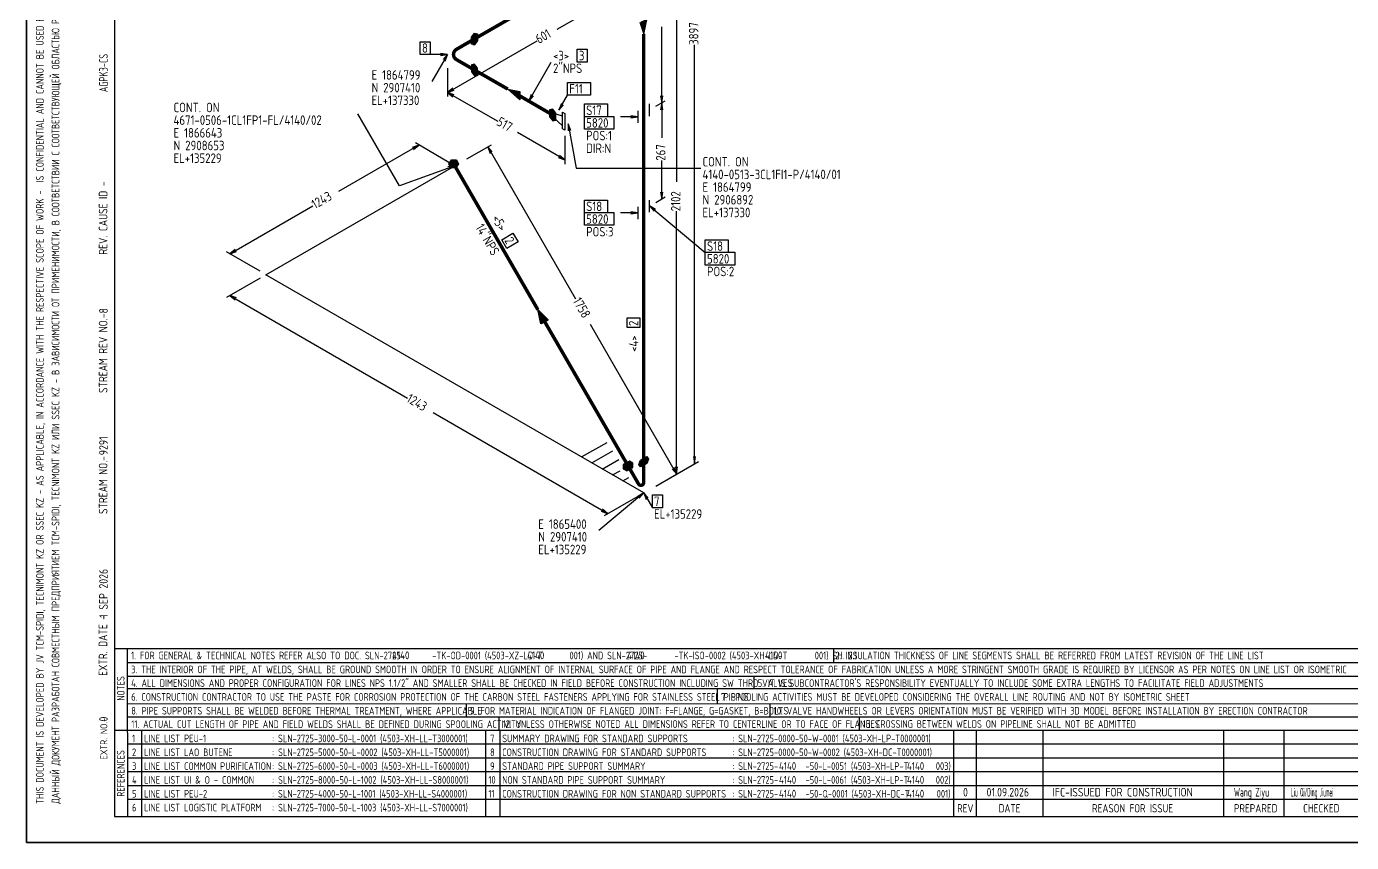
# Model space of a CAD drawing. Extents: x 0 to 594, y 0 to 420.
# Drawn here: x 0 to 383, y 0 to 236 of the extents above; entities that cross this region are included whole.
import ezdxf

# ---------------------------------------------------------------- set-up
doc = ezdxf.new("R2010")
doc.units = 0
doc.header["$MEASUREMENT"] = 0
doc.linetypes.add('BORDER_2012_SLN$0$8001.Solid', pattern=[0])
for name, color, linetype, lineweight in [('BORDER_2012_SLN$0$BG_01', 7, 'BORDER_2012_SLN$0$8001.Solid', 25), ('BORDER_2012_SLN$0$BG_02', 7, 'BORDER_2012_SLN$0$8001.Solid', 25), ('BORDER_2012_SLN$0$BG_Level_1', 7, 'BORDER_2012_SLN$0$8001.Solid', 25), ('BORDER_2012_SLN$0$Level_1', 7, 'BORDER_2012_SLN$0$8001.Solid', 25), ('BORDER_2012_SLN$0$Level_18', 7, 'BORDER_2012_SLN$0$8001.Solid', 25)]:
    doc.layers.add(name, color=color, linetype=linetype, lineweight=lineweight)
doc.layers.add('GT_1', color=7, linetype='Continuous')
doc.styles.add('BORDER_2012_SLN$0$GOST type A', font='GOST type A')
doc.styles.add('HTX1', font='GOSTtypeA.ttf')

# ---------------------------------------------------------------- blocks, each defined once
blk = doc.blocks.new('BORDER_2012_SLN')
at = {"layer": 'BORDER_2012_SLN$0$BG_Level_1', "color": 7, "lineweight": -3}
for p, q in [((402.7, 56), (25.4, 56)), ((29.11, 56), (29.22, 7.5)), ((233.25, 56), (233.24, 52)), ((402.7, 52), (29.1, 52)), ((402.7, 47.99), (29.16, 48.01)), ((210.22, 48), (210.22, 44.42)), ((402.7, 44.41), (29.17, 44.42)), ((199.61, 44.42), (199.61, 40.02)), ((402.7, 39.96), (29.15, 40.07)), ((127.1, 40.04), (127.1, 36.23)), ((214.87, 40.02), (214.87, 36.23)), ((136.5, 36.23), (136.5, 32.43)), ((240.64, 36.23), (240.64, 32.43)), ((33.22, 32.43), (33.22, 7.59)), ((132.63, 32.43), (132.63, 7.6)), ((136.8, 32.43), (136.8, 7.59))]:
    blk.add_line(p, q, dxfattribs=at)
at = {"layer": 'BORDER_2012_SLN$0$Level_1', "color": 7, "lineweight": -3}
for p, q in [((25.4, 412.5), (25.4, 7.5)), ((402.7, 36.23), (29.15, 36.23)), ((402.7, 32.43), (25.4, 32.43)), ((267.9, 32.43), (267.91, 7.5)), ((274.59, 7.5), (274.59, 32.43)), ((293.91, 7.5), (293.91, 32.43)), ((346.11, 7.5), (346.11, 32.43)), ((363.55, 7.5), (363.55, 32.43)), ((402.7, 28.43), (29.17, 28.43)), ((402.7, 24.43), (29.18, 24.43)), ((402.7, 20.43), (29.19, 20.43)), ((402.7, 16.43), (29.2, 16.43)), ((402.7, 12.43), (29.2, 12.43)), ((25.4, 7.5), (588.6, 7.5))]:
    blk.add_line(p, q, dxfattribs=at)
at = {"layer": 'BORDER_2012_SLN$0$Level_18', "color": 7, "lineweight": -3, "flags": 128}
blk.add_lwpolyline([(0, 0), (0, 420), (594, 420), (594, 0)], close=True, dxfattribs=at)
at = {"color": 7, "char_height": 2.2, "attachment_point": 1, "style": 'BORDER_2012_SLN$0$GOST type A'}
for s, insert in [('{\\l\\fGOST type A|b0|i0;\\T1;1}', (30.5, 31.2)), ('{\\l\\fGOST type A|b0|i0;\\T1;: SLN-2725-3000-50-L-0001 (4503-XH-LL-T3000001)}', (71, 31.2)), ('{\\l\\fGOST type A|b0|i0;\\T1;7}', (134, 31.2)), ('{\\l\\fGOST type A|b0|i0;\\T1;SUMMARY DRAWING FOR STANDARD SUPPORTS}', (137.5, 31.2)), ('{\\l\\fGOST type A|b0|i0;\\T1;: SLN-2725-0000-50-W-0001 (4503-XH-LP-T0000001)}', (204, 31.2)), ('{\\l\\fGOST type A|b0|i0;\\T1;2}', (30.5, 27.2)), ('{\\l\\fGOST type A|b0|i0;\\T1;LINE LIST LAO BUTENE}', (34, 27.2)), ('{\\l\\fGOST type A|b0|i0;\\T1;: SLN-2725-5000-50-L-0002 (4503-XH-LL-T5000001)}', (71, 27.2)), ('{\\l\\fGOST type A|b0|i0;\\T1;8}', (134, 27.2)), ('{\\l\\fGOST type A|b0|i0;\\T1;CONSTRUCTION DRAWING FOR STANDARD SUPPORTS}', (137.5, 27.2)), ('{\\l\\fGOST type A|b0|i0;\\T1;: SLN-2725-0000-50-W-0002 (4503-XH-DC-T0000001)}', (204, 27.2)), ('{\\l\\fGOST type A|b0|i0;\\T1;3}', (30.5, 23.2)), ('{\\l\\fGOST type A|b0|i0;\\T1;LINE LIST COMMON PURIFICATION}', (34, 23.2)), ('{\\l\\fGOST type A|b0|i0;\\T1;: SLN-2725-6000-50-L-0003 (4503-XH-LL-T6000001)}', (71, 23.2)), ('{\\l\\fGOST type A|b0|i0;\\T1;9}', (134, 23.2)), ('{\\C256;STANDARD PIPE SUPPORT SUMMARY}', (137.5, 23.2)), ('{\\fGOST type A|b0|i0|c0|p34;: SLN-2725-       -50-L-0051 (4503-XH-LP-T       003)}', (204, 23.2)), ('{\\l\\fGOST type A|b0|i0;\\T1;4}', (30.5, 19.2)), ('{\\l\\fGOST type A|b0|i0;\\T1;LINE LIST UI & O - COMMON}', (34, 19.2)), ('{\\l\\fGOST type A|b0|i0;\\T1;: SLN-2725-8000-50-L-1002 (4503-XH-LL-S8000001)}', (71, 19.2)), ('{\\l\\fGOST type A|b0|i0;\\T1;10}', (133.5, 19.2)), ('{\\l\\fGOST type A|b0|i0;\\T1;NON STANDARD PIPE SUPPORT SUMMARY}', (137.5, 19.2)), ('{\\fGOST type A|b0|i0|c0|p34;: SLN-2725-       -50-L-0061 (4503-XH-LP-T       002)}', (204, 19.2)), ('{\\l\\fGOST type A|b0|i0;\\T1;: SLN-2725-4000-50-L-1001 (4503-XH-LL-S4000001)}', (71, 15.2)), ('{\\fGOST type A|b0|i0|c0|p34;: SLN-2725-       -50-Q-0001 (4503-XH-DC-T       001)}', (204, 15.2)), ('{\\l\\fGOST type A|b0|i0;\\T1;5}', (30.5, 15.2)), ('{\\l\\fGOST type A|b0|i0;\\T1;LINE LIST PEU-2}', (34, 15.2)), ('{\\l\\fGOST type A|b0|i0;\\T1;11}', (133.5, 15.2)), ('{\\C256;CONSTRUCTION DRAWING FOR NON STANDARD SUPPORTS}', (137.5, 15.2)), ('{\\l\\fGOST type A|b0|i0;\\T1;6}', (30.5, 11.2)), ('{\\l\\fGOST type A|b0|i0;\\T1;LINE LIST LOGISTIC PLATFORM}', (34, 11.2)), ('{\\l\\fGOST type A|b0|i0;\\T1;: SLN-2725-7000-50-L-1003 (4503-XH-LL-S7000001)}', (71, 11.2))]:
    blk.add_mtext(s, dxfattribs=dict(at, insert=insert))
at = {"layer": 'BORDER_2012_SLN$0$BG_01', "color": 7, "attachment_point": 1, "rotation": 90, "style": 'BORDER_2012_SLN$0$GOST type A'}
for s, insert, char_height in [('{\\fGOST type A|b0|i0|c134|p34;\\W1.01;ДАННЫЙ ДОКУМЕНТ РАЗРАБОТАН СОВМЕСТНЫМ ПРЕДПРИЯТИЕМ \\fGOST type A|b0|i0|c0|p34;TCM-SPIDI, TECNIMONT KZ \\fGOST type A|b0|i0|c134|p34;ИЛИ \\fGOST type A|b0|i0|c0|p34;SSEC KZ - \\fGOST type A|b0|i0|c134|p34;В ЗАВИСИМОСТИ ОТ ПРИМЕНИМОСТИ\\fGOST type A|b0|i0|c0|p34;, \\fGOST type A|b0|i0|c134|p34;В СООТВЕТСТВИИ С СООТВЕТСТВУЮЩЕЙ ОБЛАСТЬЮ РАБОТ\\fGOST type A|b0|i0|c0|p34;. \\fGOST type A|b0|i0|c134|p34;ЯВЛЯЕТСЯ КОНФИДЕНЦИАЛЬНЫМ И НЕ МОЖЕТ БЫТЬ ИСПОЛЬЗОВАН ДРУГИМИ ЛИЦАМИ ДЛЯ КАКИХ\\fGOST type A|b0|i0|c0|p34;-\\fGOST type A|b0|i0|c134|p34;ЛИБО ЦЕЛЕЙ\\fGOST type A|b0|i0|c0|p34;, \\fGOST type A|b0|i0|c134|p34;КРОМЕ ПРОЕКТА \\fGOST type A|b0|i0|c0|p34;SILLENO.}', (7.3, 11.21), 2.2), ('{\\l\\fGOST type A|b0|i0;\\T1;EXTR. DATE -}', (20.86, 48.18), 2.5), ('{\\l\\fGOST type A|b0|i0;\\T1;EXTR. NO.-}', (21.36, 24.02), 2)]:
    blk.add_mtext(s, dxfattribs=dict(at, insert=insert, char_height=char_height))
at = {"layer": 'BORDER_2012_SLN$0$BG_01', "color": 7, "insert": (2.76, 11.2), "char_height": 2.2, "attachment_point": 1, "rotation": 90, "line_spacing_factor": 1.090909, "style": 'BORDER_2012_SLN$0$GOST type A'}
blk.add_mtext('{\\fGOST type A|b0|i0|c0|p34;\\W1.01;THIS DOCUMENT IS DEVELOPED BY JV TCM-SPIDI, TECNIMONT KZ OR SSEC KZ - AS APPLICABLE, IN ACCORDANCE WITH THE RESPECTIVE SCOPE OF WORK -  IS CONFIDENTIAL AND CANNOT BE USED BY OTHERS FOR ANY PURPOSE OTHER THAN THE SILLENO PROJECT}', dxfattribs=at)
at = {"layer": 'BORDER_2012_SLN$0$BG_02', "color": 7, "char_height": 2.5, "attachment_point": 1, "rotation": 90, "style": 'BORDER_2012_SLN$0$GOST type A'}
for s, insert in [('{\\l\\fGOST type A|b0|i0;\\T1;REV. CAUSE ID - }', (20.9, 170)), ('{\\l\\fGOST type A|b0|i0;\\T1;STREAM REV NO.-}', (20.9, 130)), ('{\\l\\fGOST type A|b0|i0;\\T1;STREAM NO.-}', (20.9, 95))]:
    blk.add_mtext(s, dxfattribs=dict(at, insert=insert))
at = {"layer": 'BORDER_2012_SLN$0$BG_Level_1', "color": 7, "attachment_point": 1, "style": 'BORDER_2012_SLN$0$GOST type A'}
for s, insert, char_height in [('{\\fGOST type A|b0|i0|c0|p34;\\C256; 1. FOR GENERAL & TECHNICAL NOTES REFER ALSO TO DOC. SLN-2725-       -TK-OD-0001 (4503-XZ-LD-T       001) AND SLN-2725-       -TK-ISO-0002 (4503-XH-LD-T       001) SH. 2.1}', (29.11, 55.19), 2.2), ('{\\fGOST type A|b0|i0|c0|p34;\\C256;2. INSULATION THICKNESS OF LINE SEGMENTS SHALL BE REFERRED FROM LATEST REVISION OF THE LINE LIST}', (233.84, 55.19), 2.2), ('{\\fGOST type A|b0|i0|c0|p34;\\C256; 3. THE INTERIOR OF THE PIPE, AT WELDS, SHALL BE GROUND SMOOTH IN ORDER TO ENSURE ALIGNMENT OF INTERNAL SURFACE OF PIPE AND FLANGE AND RESPECT TOLERANCE OF FABRICATION UNLESS A MORE STRINGENT SMOOTH GRADE IS REQUIRED BY LICENSOR AS PER NOTES ON LINE LIST OR ISOMETRIC}', (29.12, 51.15), 2.2), ('{\\fGOST type A|b0|i0|c0|p34;\\C256; 4. ALL DIMENSIONS AND PROPER CONFIGURATION FOR LINES NPS 1.1/2" AND SMALLER SHALL BE CHECKED IN FIELD BEFORE CONSTRUCTION INCLUDING SW THRD VALVES}', (29.13, 47.2), 2.2), ("{\\C256; 5. IT IS SUBCONTRACTOR'S RESPONSIBILITY EVENTUALLY TO INCLUDE SOME EXTRA LENGTHS TO FACILITATE FIELD ADJUSTMENTS}", (210.22, 47.2), 2.2), ('{\\C256; 6. CONSTRUCTION CONTRACTOR TO USE THE PASTE FOR CORROSION PROTECTION OF THE CARBON STEEL FASTENERS APPLYING FOR STAINLESS STEEL PIPING}', (29.14, 43.2), 2.2), ('{\\C256; 7. SPOOLING ACTIVITIES MUST BE DEVELOPED CONSIDERING THE OVERALL LINE ROUTING AND NOT BY ISOMETRIC SHEET}', (199.61, 43.2), 2.2), ('{\\C256; 8. PIPE SUPPORTS SHALL BE WELDED BEFORE THERMAL TREATMENT, WHERE APPLICABLE}', (29.15, 39.2), 2.2), ('{\\C256; 9. FOR MATERIAL INDICATION OF FLANGED JOINT: F=FLANGE, G=GASKET, B=BOLTS}', (127.1, 39.2), 2.2), ('{\\C256; 10. VALVE HANDWHEELS OR LEVERS ORIENTATION MUST BE VERIFIED WITH 3D MODEL BEFORE INSTALLATION BY ERECTION CONTRACTOR}', (214.87, 39.2), 2.2), ('{\\C256; 11. ACTUAL CUT LENGTH OF PIPE AND FIELD WELDS SHALL BE DEFINED DURING SPOOLING ACTIVITY}', (29.16, 35.32), 2.2), ('{\\C256; 12. UNLESS OTHERWISE NOTED ALL DIMENSIONS REFER TO CENTERLINE OR TO FACE OF FLANGES}', (136.5, 35.35), 2.2), ('{\\C256; 13. CROSSING BETWEEN WELDS ON PIPELINE SHALL NOT BE ADMITTED}', (240.64, 35.38), 2.2), ('{\\l\\fGOST type A|b0|i0;\\T1;LINE LIST PEU-1}', (34, 31.2), 2.2), ('{\\l\\fGOST type A|b0|i0;\\T1;REV}', (269, 11.1), 2.4), ('{\\l\\fGOST type A|b0|i0;\\T1;DATE}', (281, 11.1), 2.4), ('{\\l\\fGOST type A|b0|i0;\\T1;REASON FOR ISSUE}', (308, 11.1), 2.4), ('{\\l\\fGOST type A|b0|i0;\\T1;PREPARED}', (349, 11.1), 2.4), ('{\\l\\fGOST type A|b0|i0;\\T1;CHECKED}', (369, 11.1), 2.4)]:
    blk.add_mtext(s, dxfattribs=dict(at, insert=insert, char_height=char_height))
at = {"layer": 'BORDER_2012_SLN$0$BG_Level_1', "color": 7, "char_height": 2.2, "attachment_point": 1, "rotation": 90, "style": 'BORDER_2012_SLN$0$GOST type A'}
for s, insert in [('{\\l\\fGOST type A|b0|i0;\\T1;NOTES}', (26.15, 40.99)), ('{\\l\\fGOST type A|b0|i0;\\T1;REFERENCES}', (26.15, 13.23))]:
    blk.add_mtext(s, dxfattribs=dict(at, insert=insert))

msp = doc.modelspace()

# ---------------------------------------------------------------- linework, layer by layer
at = {"layer": 'GT_1', "flags": 128}
for points in [[(0, 0), (594, 0), (594, 420), (0, 420), (0, 0)], [(187.9, 266.1), (187.9, 191.1)], [(178.4, 249.6), (153.3, 235.1)], [(177.3, 237.2), (178.4, 233.8), (179.4, 238.4)], [(177.4, 237.2), (178.4, 234.2), (179.3, 238.3)], [(177.6, 237.3), (178.4, 234.6), (179.2, 238.2)], [(177.7, 237.4), (178.4, 235), (179, 238.2)], [(177.8, 237.5), (178.4, 235.4), (178.9, 238.1)], [(178, 237.6), (178.4, 235.8), (178.7, 238)], [(178.4, 237.8), (178.4, 233.8)], [(128.6, 232.9), (129.5, 234.1), (130.4, 233.9), (130.4, 231.9), (129.5, 230.7), (128.6, 230.9), (128.6, 232.9)], [(129.275, 233.8), (130.4, 233.8)], [(129.425, 234), (129.95, 234)], [(183.6, 213.9), (183.6, 235.9)], [(113.8, 231.6), (116.7, 231.6), (116.7, 227.9), (113.8, 227.9), (113.8, 231.6)], [(121.7, 216.9), (147.6, 231.8)], [(128.6, 232.8), (130.4, 232.8)], [(128.6, 232.6), (130.4, 232.6)], [(128.6, 232.4), (130.4, 232.4)], [(128.6, 232.2), (130.4, 232.2)], [(128.6, 232), (130.4, 232)], [(128.6, 231.8), (130.325, 231.8)], [(128.6, 231.6), (130.175, 231.6)], [(128.6, 231.4), (130.025, 231.4)], [(128.6, 231.2), (129.875, 231.2)], [(128.6, 231), (129.725, 231)], [(128.675, 233), (130.4, 233)], [(128.825, 233.2), (130.4, 233.2)], [(128.975, 233.4), (130.4, 233.4)], [(129.05, 230.8), (129.575, 230.8)], [(129.125, 233.6), (130.4, 233.6)], [(193.1, 109.6), (193.1, 230.7)], [(121.7, 227.9), (116.7, 227.9)], [(121.7, 227.9), (117.2, 220.1)], [(119.7, 227.6), (121.7, 227.9), (119.7, 228.2)], [(121, 226), (121.7, 227.9), (120.4, 226.4)], [(159.2, 229.4), (162.1, 229.4), (162.1, 225.7), (159.2, 225.7), (159.2, 229.4)], [(121.7, 223.9), (121.7, 215.7)], [(121.7, 223.9), (121.7, 215.7)], [(130.4, 223.9), (129.5, 225.1), (128.6, 224.9), (128.6, 222.9), (129.5, 221.7), (130.4, 221.9), (130.4, 223.9)], [(128.6, 224.8), (129.725, 224.8)], [(128.6, 224.6), (129.875, 224.6)], [(128.6, 224.4), (130.025, 224.4)], [(128.6, 224.2), (130.175, 224.2)], [(128.6, 224), (130.325, 224)], [(128.6, 223.8), (130.4, 223.8)], [(128.6, 223.6), (130.4, 223.6)], [(128.6, 223.4), (130.4, 223.4)], [(128.6, 223.2), (130.4, 223.2)], [(128.6, 223), (130.4, 223)], [(128.675, 222.8), (130.4, 222.8)], [(128.825, 222.6), (130.4, 222.6)], [(128.975, 222.4), (130.4, 222.4)], [(129.05, 225), (129.575, 225)], [(129.125, 222.2), (130.4, 222.2)], [(145.2, 214.4), (151.7, 225.7)], [(129.275, 222), (130.4, 222)], [(129.425, 221.8), (129.95, 221.8)], [(156.4, 219.8), (163, 219.8), (163, 216.1), (156.4, 216.1), (156.4, 219.8)], [(123.2, 218.2), (121.7, 216.9), (123.6, 217.6)], [(123.6, 216.2), (121.7, 216.9), (123.2, 215.6)], [(121.7, 216.9), (136.2, 208.6)], [(139.1, 217.9), (142.6, 217.2), (142.6, 214.8), (139.1, 217.9), (142.6, 217), (142.6, 214.9), (139.4, 217.7), (142.6, 216.9), (142.6, 215), (139.7, 217.6), (142.6, 216.7), (142.6, 215.2), (140.1, 217.4), (142.6, 216.5), (142.6, 215.3), (140.4, 217.2), (142.6, 216.4), (142.6, 215.5), (140.7, 217), (142.6, 216.2), (142.6, 215.7), (141, 216.8), (142.6, 216.1), (142.6, 215.8), (141.4, 216.6), (142.6, 215.9)], [(145.9, 216.3), (145.2, 214.4), (146.5, 215.9)], [(153.9, 211.8), (156.4, 216.1)], [(181.9, 212.9), (184.6, 214.5)], [(181.9, 212.9), (184.6, 214.5)], [(183.3, 215.9), (183.6, 213.9), (183.9, 215.9)], [(123.8, 195.7), (107.8, 189.9), (95.8, 210.7)], [(153, 210.9), (152.1, 212.1), (151.2, 211.9), (151.2, 209.9), (152.1, 208.7), (153, 208.9), (153, 210.9)], [(151.2, 211.8), (152.325, 211.8)], [(151.2, 211.6), (152.475, 211.6)], [(151.2, 211.4), (152.625, 211.4)], [(151.2, 211.2), (152.775, 211.2)], [(151.2, 211), (152.925, 211)], [(151.2, 210.8), (153, 210.8)], [(151.65, 212), (152.175, 212)], [(154.9, 210.1), (152.1, 210.9), (152.1, 209.9), (154.9, 207.3)], [(154.6, 213.7), (153.9, 211.8), (155.2, 213.3)], [(154.9, 208.8), (154.9, 211.2), (155.6, 210.8), (155.6, 206), (154.9, 206.4), (154.9, 208.8)], [(161.3, 213.6), (167.9, 213.6), (167.9, 209.9), (161.3, 209.9), (161.3, 213.6)], [(176.7, 211.6), (176.7, 208.1)], [(180.1, 210.1), (180.1, 213.6)], [(183.9, 211.9), (183.6, 213.9), (183.3, 211.9)], [(183.6, 213.9), (183.6, 203.8)], [(151.2, 210.6), (153, 210.6)], [(151.2, 210.4), (153, 210.4)], [(151.2, 210.2), (153, 210.2)], [(151.2, 210), (153, 210)], [(151.275, 209.8), (153, 209.8)], [(151.425, 209.6), (153, 209.6)], [(151.575, 209.4), (153, 209.4)], [(151.725, 209.2), (153, 209.2)], [(151.875, 209), (153, 209)], [(152.025, 208.8), (152.55, 208.8)], [(157.3, 205.9), (156.6, 207.8), (156.6, 205.8)], [(156.6, 207.8), (158.9, 195), (194.9, 195)], [(161.3, 210), (169.8, 210), (169.8, 206.3), (161.3, 206.3), (161.3, 210)], [(176.7, 209.9), (171.7, 209.9)], [(174.7, 209.6), (176.7, 209.9), (174.7, 210.2)], [(155.6, 197.4), (141.9, 205.3)], [(155.6, 204.4), (155.6, 196.2)], [(113.4, 201.7), (90.2, 188.3)], [(111.9, 200.4), (113.4, 201.7), (111.5, 201)], [(122.1, 196.7), (112.4, 202.3)], [(127.3, 197.7), (134.4, 201.8)], [(134.6, 199.7), (133.3, 201.2), (134, 199.3)], [(133.3, 201.2), (158.7, 157.2)], [(69.2, 164.2), (123.8, 195.7)], [(122.1, 194.7), (123.8, 195.7), (121.8, 195.4)], [(122.7, 195.1), (122.1, 196.2), (122.8, 197.4), (124.3, 197.4), (124.9, 196.3), (124.1, 195.1), (122.7, 195.1)], [(122.1, 196.2), (124.833, 196.2)], [(122.209, 196), (124.7, 196)], [(122.217, 196.4), (124.845, 196.4)], [(122.318, 195.8), (124.567, 195.8)], [(122.333, 196.6), (124.736, 196.6)], [(122.427, 195.6), (124.433, 195.6)], [(122.45, 196.8), (124.627, 196.8)], [(122.536, 195.4), (124.3, 195.4)], [(122.567, 197), (124.518, 197)], [(122.683, 197.2), (124.409, 197.2)], [(122.8, 197.4), (124.3, 197.4)], [(153.7, 198.1), (155.6, 197.4), (154.1, 198.7)], [(183.6, 186.1), (183.6, 197.2)], [(122.645, 195.2), (124.167, 195.2)], [(183.3, 188.1), (183.6, 186.1), (183.9, 188.1)], [(58.8, 170.2), (82.8, 184.1)], [(161.3, 185.8), (167.9, 185.8), (167.9, 182.1), (161.3, 182.1), (161.3, 185.8)], [(180.1, 182.3), (180.1, 185.8)], [(180.1, 182.3), (180.1, 185.8)], [(181.8, 183.1), (180.1, 184.1), (181.4, 182.6)], [(180.1, 184.1), (196.2, 170.6)], [(181.9, 185.1), (184.6, 186.7)], [(161.3, 182.2), (169.8, 182.2), (169.8, 178.5), (161.3, 178.5), (161.3, 182.2)], [(176.7, 182.1), (171.7, 182.1)], [(174.7, 181.8), (176.7, 182.1), (174.7, 182.4)], [(176.7, 183.8), (176.7, 180.3)], [(176.7, 183.8), (176.7, 180.3)], [(187.9, 106.6), (187.9, 182.6)], [(140.6, 176.2), (142.1, 173.7), (138.8, 171.8), (137.4, 174.3), (140.6, 176.2)], [(196.2, 174.3), (202.8, 174.3), (202.8, 170.6), (196.2, 170.6), (196.2, 174.3)], [(67.5, 165.2), (57.8, 170.8)], [(60.3, 171.5), (58.8, 170.2), (60.7, 170.9)], [(196.2, 170.7), (204.7, 170.7), (204.7, 167), (196.2, 167), (196.2, 170.7)], [(67.5, 163.2), (57.8, 157.6)], [(178.4, 101.1), (69.2, 164.2)], [(60.7, 157.5), (58.8, 158.2), (60.3, 156.9)], [(58.8, 158.2), (110.1, 128.5)], [(149.8, 150.6), (148.7, 150), (147.8, 154.1), (150.8, 151.2), (148.8, 150), (148, 153.7), (150.7, 151.1), (149, 150.1), (148.2, 153.4), (150.6, 151), (149.1, 150.2), (148.4, 153), (150.4, 151), (149.2, 150.3), (148.6, 152.7), (150.3, 150.9), (149.4, 150.4), (148.8, 152.4), (150.1, 150.8), (149.5, 150.4), (149, 152.1), (150, 150.7), (149.7, 150.5), (149.2, 151.7), (149.9, 150.6), (149.8, 150.6), (147.8, 154.1)], [(187.9, 106.6), (163, 149.8)], [(173.6, 148.9), (173.6, 151.7), (177.3, 151.7), (177.3, 148.9), (173.6, 148.9)], [(168, 95.1), (117.5, 124.3)], [(160.4, 111.5), (167.8, 115.7)], [(163.4, 109.8), (169.5, 113.3)], [(177.5, 108.6), (177, 109.3), (177.5, 110.6), (179.3, 111.6), (179.8, 110.9), (179.3, 109.6), (177.5, 108.6)], [(178.58, 111.2), (179.586, 111.2)], [(178.94, 111.4), (179.443, 111.4)], [(192.8, 111.6), (193.1, 109.6), (193.4, 111.6)], [(166.4, 108), (171.2, 110.8)], [(169.4, 106.3), (171.6, 107.5)], [(172.5, 109.3), (172.5, 108.1), (173.5, 107.5), (175.3, 108.5), (175.3, 109.7), (174.3, 110.3), (172.5, 109.3)], [(172.5, 109.2), (175.3, 109.2)], [(172.5, 109), (175.3, 109)], [(172.5, 108.8), (175.3, 108.8)], [(172.5, 108.6), (175.3, 108.6)], [(172.5, 108.4), (175.12, 108.4)], [(172.5, 108.2), (174.76, 108.2)], [(172.667, 108), (174.4, 108)], [(172.68, 109.4), (175.3, 109.4)], [(173, 107.8), (174.04, 107.8)], [(173.04, 109.6), (175.3, 109.6)], [(173.4, 109.8), (175.133, 109.8)], [(173.76, 110), (174.8, 110)], [(177.038, 109.4), (178.94, 109.4)], [(177.071, 109.2), (178.58, 109.2)], [(177.115, 109.6), (179.3, 109.6)], [(177.192, 109.8), (179.377, 109.8)], [(177.214, 109), (178.22, 109)], [(177.269, 110), (179.454, 110)], [(177.346, 110.2), (179.531, 110.2)], [(177.357, 108.8), (177.86, 108.8)], [(177.423, 110.4), (179.608, 110.4)], [(177.5, 110.6), (179.685, 110.6)], [(177.86, 110.8), (179.762, 110.8)], [(178.22, 111), (179.729, 111)], [(181.9, 103.1), (194.2, 110.2)], [(186.6, 108.1), (187.9, 106.6), (187.2, 108.5)], [(187.6, 108.6), (187.9, 106.6), (188.2, 108.6)], [(172.4, 104.6), (174.1, 105.6)], [(181.9, 103.1), (189, 107.2)], [(181.9, 103.1), (189, 107.2)], [(178.4, 101.1), (165.4, 90.2)], [(176.7, 100.1), (167, 94.5)], [(177.1, 99.6), (178.4, 101.1), (176.7, 100.1)], [(179.7, 99.6), (178.4, 101.1), (179.1, 99.2)], [(178.4, 101.1), (180.9, 96.8)], [(180.9, 100.5), (183.8, 100.5), (183.8, 96.8), (180.9, 96.8), (180.9, 100.5)], [(166.1, 95.8), (168, 95.1), (166.5, 96.4)]]:
    msp.add_lwpolyline(points, dxfattribs=at)
at = {"layer": 'GT_1', "const_width": 1, "flags": 128}
for points in [[(150.5, 244.5), (129.5, 232.4)], [(178.4, 233.8), (178.4, 210.9)], [(129.5, 232.4), (124.3, 229.4)], [(124.3, 226.4), (129.5, 223.4)], [(129.5, 223.4), (139.1, 217.9)], [(142.6, 215.9), (152.1, 210.4)], [(178.4, 210.9), (178.4, 183.1)], [(147.8, 154.1), (123.8, 195.7)], [(178.4, 183.1), (178.4, 110.1)], [(173.9, 108.9), (149.8, 150.6)], [(176.9, 103.7), (173.9, 108.9)], [(178.4, 110.1), (178.4, 104.1)]]:
    msp.add_lwpolyline(points, dxfattribs=at)
for points in [[(124.3, 229.4, 0.57736), (124.3, 226.4)], [(178.4, 104.1, -0.76827), (176.9, 103.7)]]:
    msp.add_lwpolyline(points, format="xyb", dxfattribs=at)

# ---------------------------------------------------------------- block references
at = {"linetype": 'Continuous'}
msp.add_blockref('BORDER_2012_SLN', (0, 0), dxfattribs=at)

# ---------------------------------------------------------------- texts
at = {"linetype": 'Continuous', "style": 'HTX1', "width": 0.8}
msp.add_text('AGPK3-CS', height=2.5, rotation=89.99992, dxfattribs=at).set_placement((23.5, 217))
at = {"layer": 'GT_1', "style": 'HTX1', "width": 1.02}
for s, height, rotation, p in [('601', 2.75, 30, (148.15, 230.883)), ('3897', 2.75, 90, (194.222, 230.679)), ('517', 2.75, 330, (135.65, 207.612)), ('267', 2.75, 90, (184.696, 197.171)), ('1243', 2.75, 30, (83.391, 183.112)), ('2102', 2.75, 90, (189.026, 182.579)), ('<5>', 2.75, 300, (134.314, 180.574)), ('14"NPS', 2.75, 300, (129.656, 177.885)), ('2', 2.75, 300, (138.054, 174.096)), ('1758', 2.75, 300, (157.788, 156.616)), ('8', 2.5, 90, (23.5, 153)), ('2', 2.75, 90, (176.85, 149.366)), ('<4>', 2.75, 90, (176.85, 141.886)), ('1243', 2.75, 330, (109.592, 127.583)), ('9291', 2.5, 90, (23.5, 112)), ('1 SEP 2026', 2.5, 90, (23.5, 65)), ('0', 2.5, 90, (23.5, 35))]:
    msp.add_text(s, height=height, rotation=rotation, dxfattribs=at).set_placement(p)
at = {"layer": 'GT_1', "style": 'HTX1'}
for s, height, width, p in [('8', 2.75, 1.02, (114.314, 228.4)), ('<3>', 2.75, 1.02, (152.2, 226.2)), ('3', 2.75, 1.02, (159.68, 226.2)), ('E 1864799', 2.75, 1.02, (99.729, 220.6)), ('2"NPS', 2.75, 1.02, (152.2, 222.533)), ('N 2907410', 2.75, 1.02, (99.729, 216.933)), ('F11', 2.75, 1.02, (156.9, 216.6)), ('EL+137330', 2.75, 1.02, (99.729, 213.267)), ('CONT. ON', 2.75, 1.02, (42.5, 211.2)), ('S17', 2.75, 1.02, (161.771, 210.4)), ('4671-0506-1CL1FP1-FL/4140/02', 2.75, 1.02, (42.5, 207.533)), ('5820', 2.75, 1.02, (161.771, 206.733)), ('E 1866643', 2.75, 1.02, (42.5, 203.867)), ('POS:1', 2.75, 1.02, (161.771, 203.067)), ('N 2908653', 2.75, 1.02, (42.5, 200.2)), ('EL+135229', 2.75, 1.02, (42.5, 196.533)), ('DIR:N', 2.75, 1.02, (161.771, 199.4)), ('CONT. ON', 2.75, 1.02, (195.4, 195.5)), ('4140-0513-3CL1FI1-P/4140/01', 2.75, 1.02, (195.4, 191.833)), ('E 1864799', 2.75, 1.02, (195.4, 188.167)), ('S18', 2.75, 1.02, (161.771, 182.6)), ('N 2906892', 2.75, 1.02, (195.4, 184.5)), ('5820', 2.75, 1.02, (161.771, 178.933)), ('EL+137330', 2.75, 1.02, (195.4, 180.833)), ('POS:3', 2.75, 1.02, (161.771, 175.267)), ('S18', 2.75, 1.02, (196.7, 171.1)), ('5820', 2.75, 1.02, (196.7, 167.433)), ('POS:2', 2.75, 1.02, (196.7, 163.767)), ('7', 2.75, 1.02, (181.4, 97.3)), ('EL+135229', 2.75, 1.02, (181.4, 93.633)), ('E 1865400', 2.75, 1.02, (147.929, 90.7)), ('N 2907410', 2.75, 1.02, (147.929, 87.033)), ('EL+135229', 2.75, 1.02, (147.929, 83.367)), ('4140', 2.25, 1.02, (105.7, 53)), ('4140', 2.25, 1.02, (144.7, 53)), ('4140', 2.25, 1.02, (173.7, 53)), ('4140', 2.25, 1.02, (213.5, 53)), ('4140', 2.25, 1.02, (217.5, 21)), ('4140', 2.25, 1.02, (254.5, 21)), ('4140', 2.25, 1.02, (217.5, 17)), ('4140', 2.25, 1.02, (254.5, 17)), ('0', 2.5, 1.02, (270.7, 13.3)), ('0', 2.5, 1.02, (270.7, 13.3)), ('0', 2.5, 1.02, (270.7, 13.3)), ('0', 2.5, 1.02, (270.7, 13.3)), ('0', 2.5, 1.02, (270.7, 13.3)), ('0', 2.5, 1.02, (270.7, 13.3)), ('0', 2.5, 1.02, (270.7, 13.3)), ('0', 2.5, 1.02, (270.7, 13.3)), ('0', 2.5, 1.02, (270.7, 13.3)), ('01.09.2026', 2.5, 1.02, (277.5, 13.3)), ('01.09.2026', 2.5, 1.02, (277.5, 13.3)), ('01.09.2026', 2.5, 1.02, (277.5, 13.3)), ('01.09.2026', 2.5, 1.02, (277.5, 13.3)), ('01.09.2026', 2.5, 1.02, (277.5, 13.3)), ('01.09.2026', 2.5, 1.02, (277.5, 13.3)), ('01.09.2026', 2.5, 1.02, (277.5, 13.3)), ('01.09.2026', 2.5, 1.02, (277.5, 13.3)), ('01.09.2026', 2.5, 1.02, (277.5, 13.3)), ('IFC-ISSUED FOR CONSTRUCTION', 2.5, 1.02, (296.6, 13.3)), ('IFC-ISSUED FOR CONSTRUCTION', 2.5, 1.02, (296.6, 13.3)), ('IFC-ISSUED FOR CONSTRUCTION', 2.5, 1.02, (296.6, 13.3)), ('IFC-ISSUED FOR CONSTRUCTION', 2.5, 1.02, (296.6, 13.3)), ('IFC-ISSUED FOR CONSTRUCTION', 2.5, 1.02, (296.6, 13.3)), ('IFC-ISSUED FOR CONSTRUCTION', 2.5, 1.02, (296.6, 13.3)), ('IFC-ISSUED FOR CONSTRUCTION', 2.5, 1.02, (296.6, 13.3)), ('IFC-ISSUED FOR CONSTRUCTION', 2.5, 1.02, (296.6, 13.3)), ('IFC-ISSUED FOR CONSTRUCTION', 2.5, 1.02, (296.6, 13.3)), ('Wang Ziyu', 2.5, 0.65, (349, 13.3)), ('Wang Ziyu', 2.5, 0.65, (349, 13.3)), ('Wang Ziyu', 2.5, 0.65, (349, 13.3)), ('Wang Ziyu', 2.5, 0.65, (349, 13.3)), ('Wang Ziyu', 2.5, 0.65, (349, 13.3)), ('Wang Ziyu', 2.5, 0.65, (349, 13.3)), ('Wang Ziyu', 2.5, 0.65, (349, 13.3)), ('Wang Ziyu', 2.5, 0.65, (349, 13.3)), ('Wang Ziyu', 2.5, 0.65, (349, 13.3)), ('Liu Qi/Ding Jiumei', 2.5, 0.45, (365.5, 13.3)), ('Liu Qi/Ding Jiumei', 2.5, 0.45, (365.5, 13.3)), ('Liu Qi/Ding Jiumei', 2.5, 0.45, (365.5, 13.3)), ('Liu Qi/Ding Jiumei', 2.5, 0.45, (365.5, 13.3)), ('Liu Qi/Ding Jiumei', 2.5, 0.45, (365.5, 13.3)), ('Liu Qi/Ding Jiumei', 2.5, 0.45, (365.5, 13.3)), ('Liu Qi/Ding Jiumei', 2.5, 0.45, (365.5, 13.3)), ('Liu Qi/Ding Jiumei', 2.5, 0.45, (365.5, 13.3)), ('Liu Qi/Ding Jiumei', 2.5, 0.45, (365.5, 13.3)), ('4140', 2.25, 1.02, (217.5, 13)), ('4140', 2.25, 1.02, (254.5, 13))]:
    msp.add_text(s, height=height, dxfattribs=dict(at, width=width)).set_placement(p)

doc.saveas('drawing.dxf')
